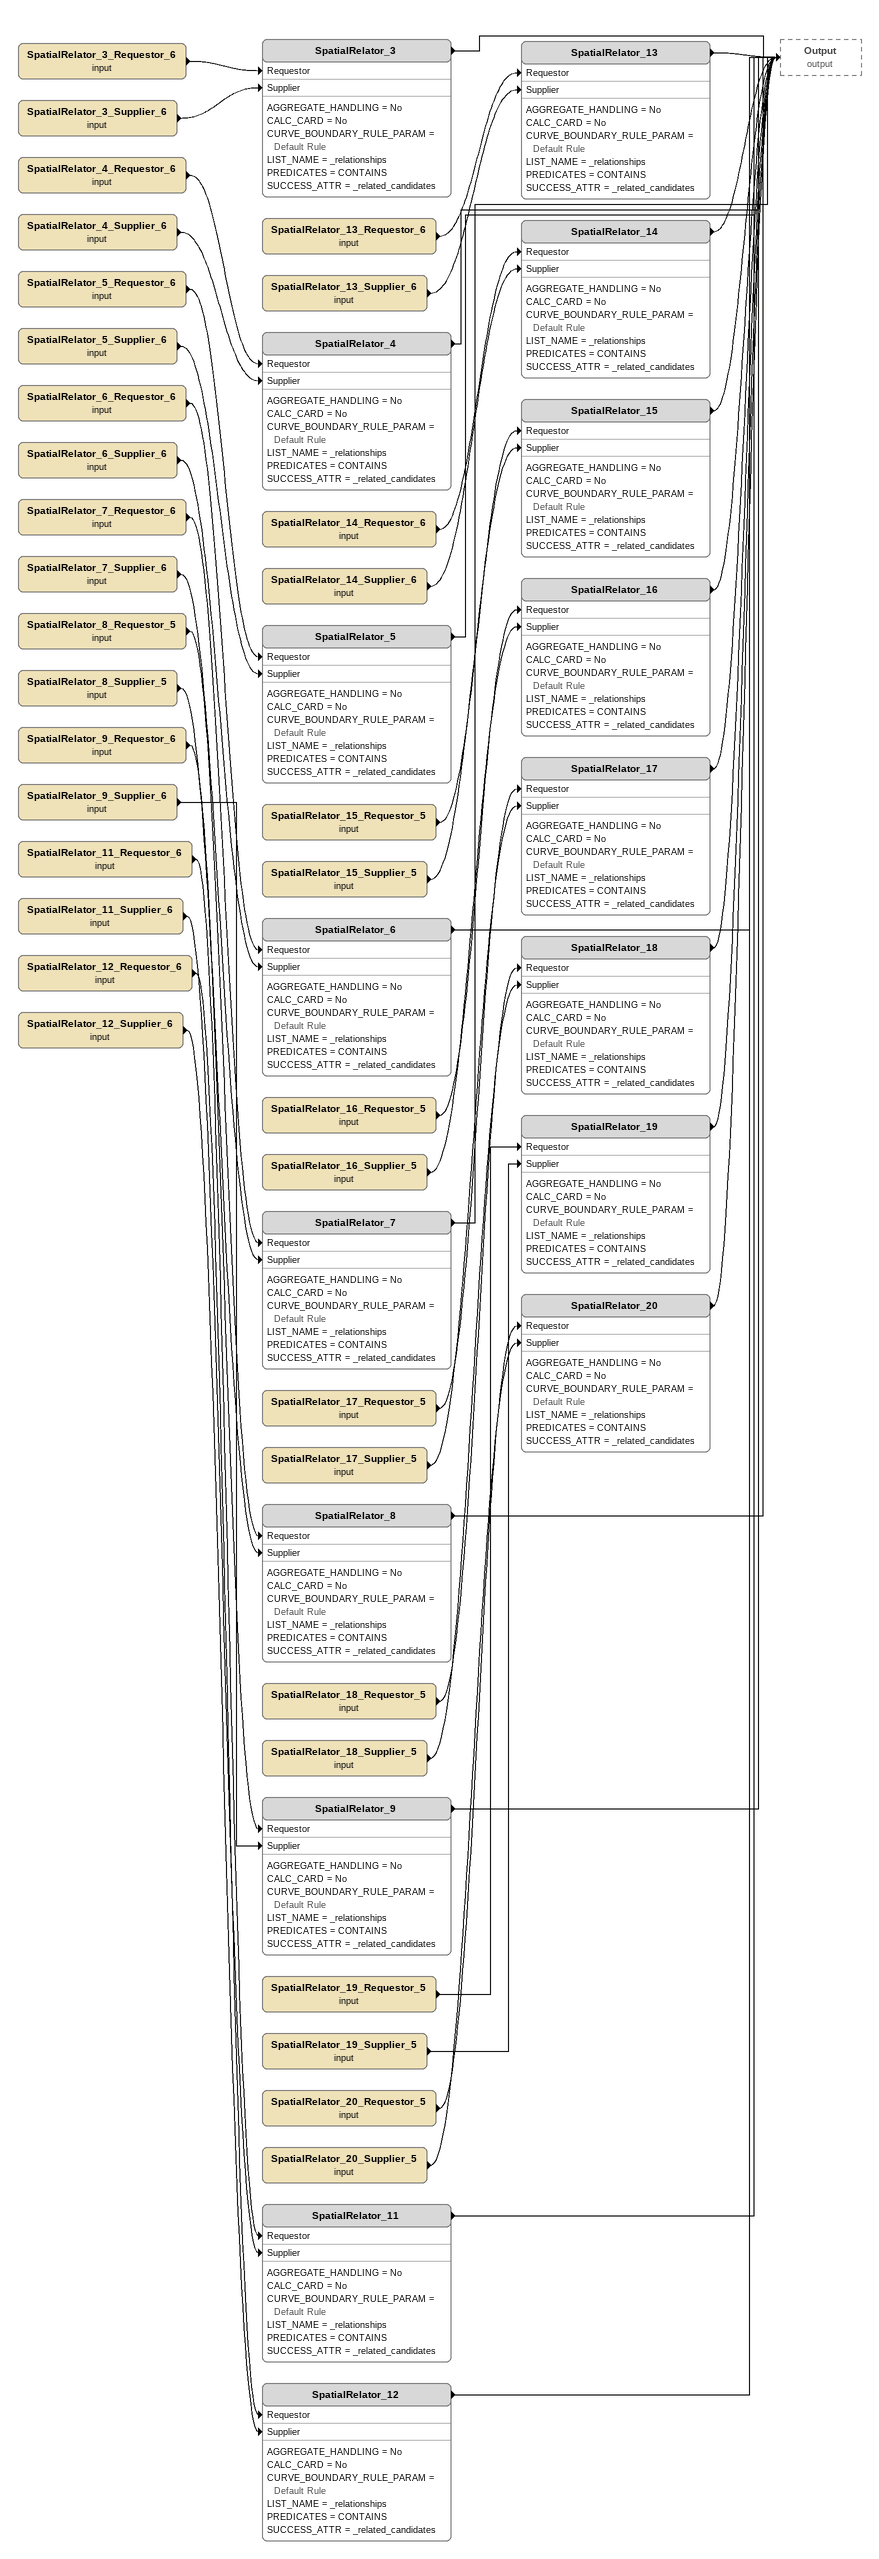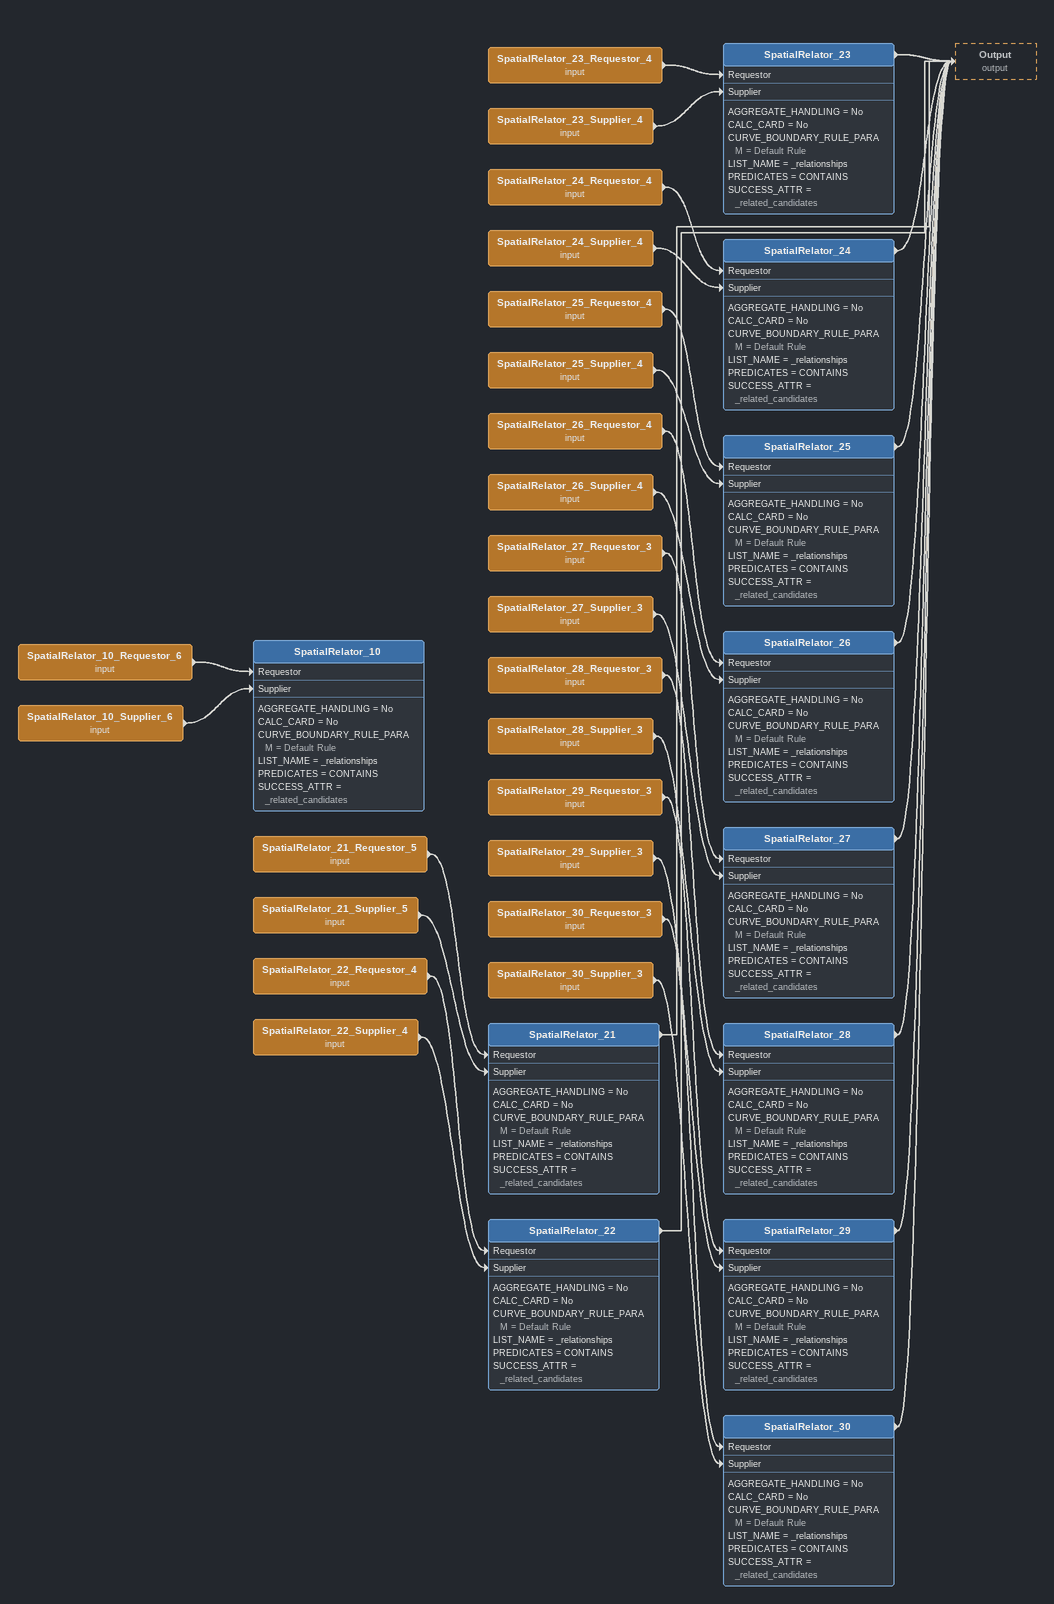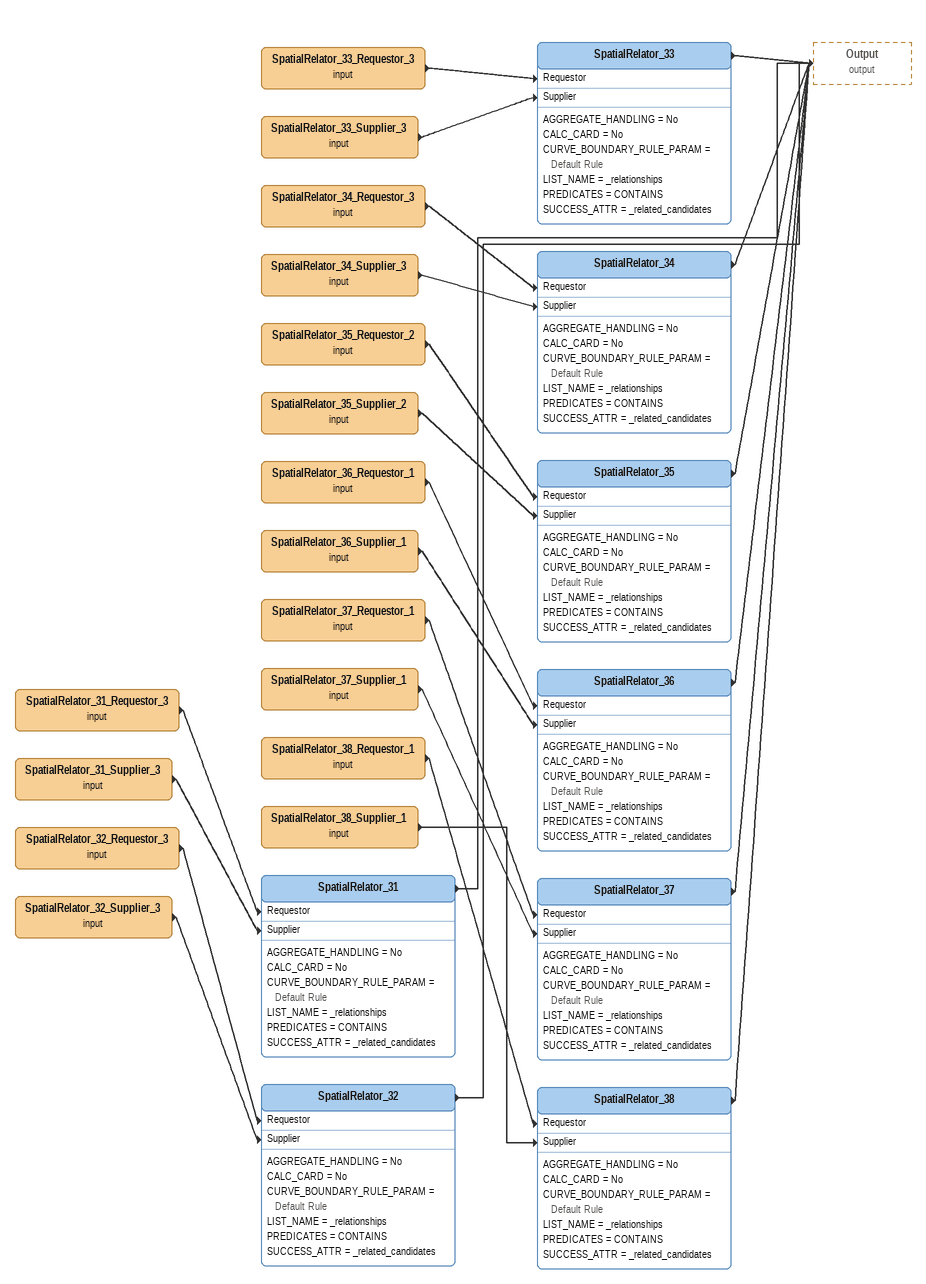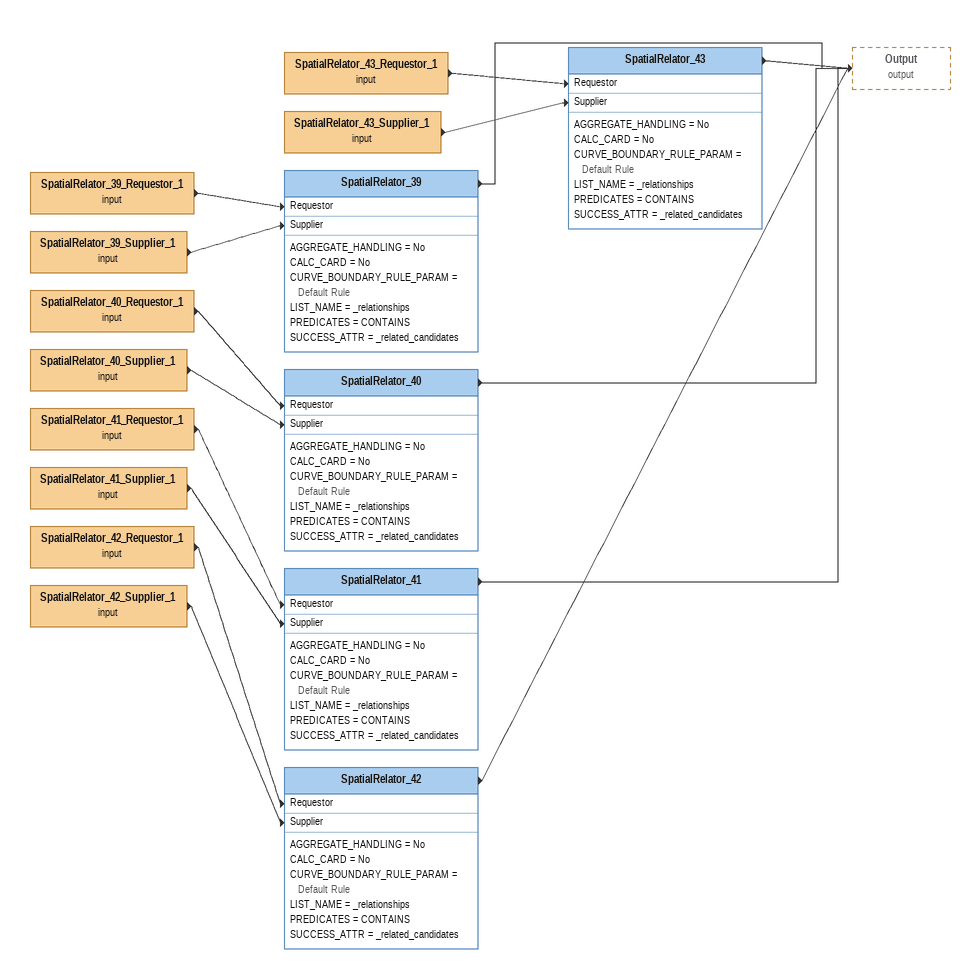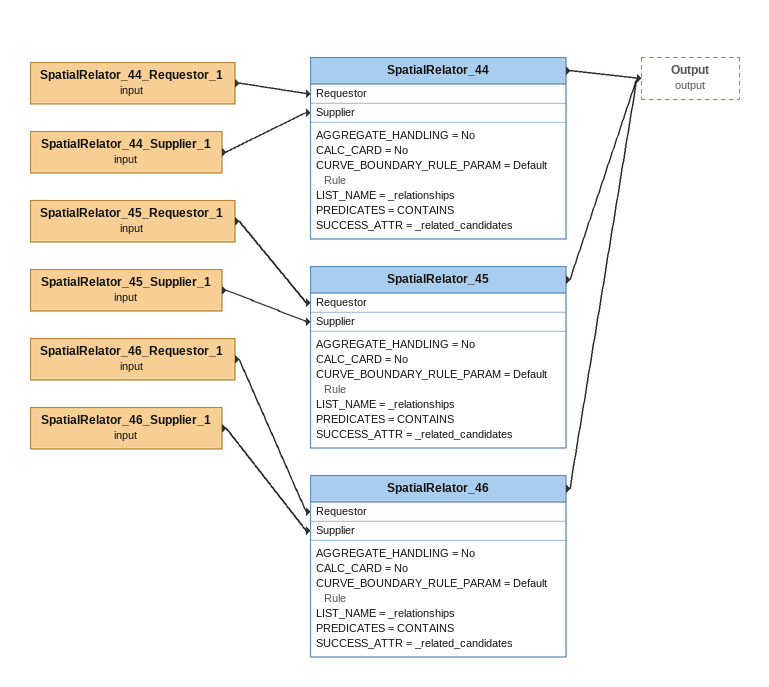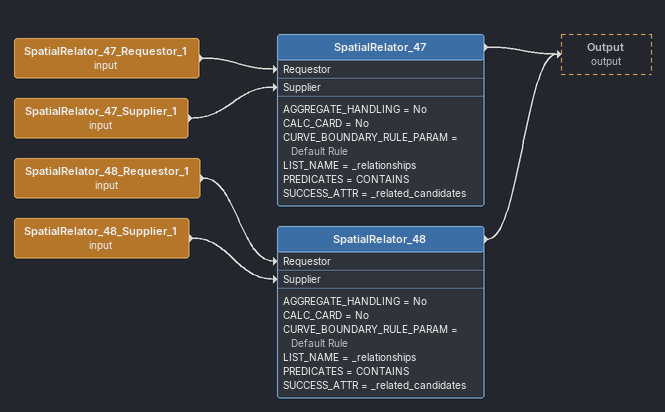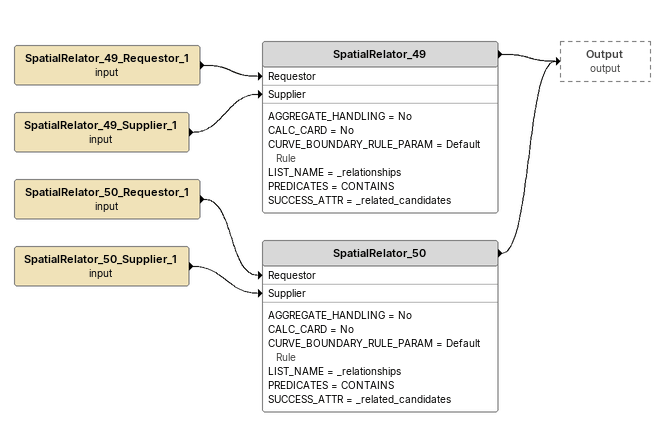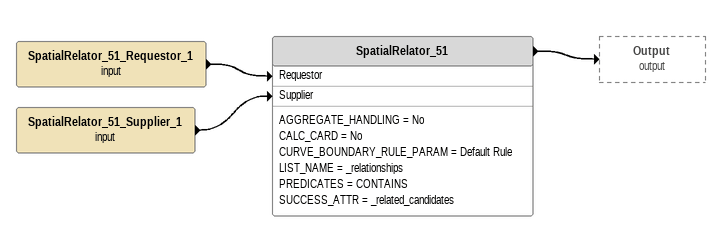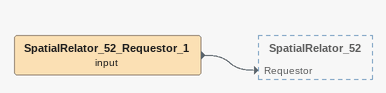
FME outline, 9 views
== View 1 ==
SpatialRelator_3_Requestor_6 (input)
    -> SpatialRelator_3 [Requestor]
SpatialRelator_3_Supplier_6 (input)
    -> SpatialRelator_3 [Supplier]
SpatialRelator_3
    AGGREGATE_HANDLING = No
    CALC_CARD = No
    CURVE_BOUNDARY_RULE_PARAM = Default Rule
    LIST_NAME = _relationships
    PREDICATES = CONTAINS
    SUCCESS_ATTR = _related_candidates
    -> Output (output)
SpatialRelator_4_Requestor_6 (input)
    -> SpatialRelator_4 [Requestor]
SpatialRelator_4_Supplier_6 (input)
    -> SpatialRelator_4 [Supplier]
SpatialRelator_4
    AGGREGATE_HANDLING = No
    CALC_CARD = No
    CURVE_BOUNDARY_RULE_PARAM = Default Rule
    LIST_NAME = _relationships
    PREDICATES = CONTAINS
    SUCCESS_ATTR = _related_candidates
    -> Output (output)
SpatialRelator_5_Requestor_6 (input)
    -> SpatialRelator_5 [Requestor]
SpatialRelator_5_Supplier_6 (input)
    -> SpatialRelator_5 [Supplier]
SpatialRelator_5
    AGGREGATE_HANDLING = No
    CALC_CARD = No
    CURVE_BOUNDARY_RULE_PARAM = Default Rule
    LIST_NAME = _relationships
    PREDICATES = CONTAINS
    SUCCESS_ATTR = _related_candidates
    -> Output (output)
SpatialRelator_6_Requestor_6 (input)
    -> SpatialRelator_6 [Requestor]
SpatialRelator_6_Supplier_6 (input)
    -> SpatialRelator_6 [Supplier]
SpatialRelator_6
    AGGREGATE_HANDLING = No
    CALC_CARD = No
    CURVE_BOUNDARY_RULE_PARAM = Default Rule
    LIST_NAME = _relationships
    PREDICATES = CONTAINS
    SUCCESS_ATTR = _related_candidates
    -> Output (output)
SpatialRelator_7_Requestor_6 (input)
    -> SpatialRelator_7 [Requestor]
SpatialRelator_7_Supplier_6 (input)
    -> SpatialRelator_7 [Supplier]
SpatialRelator_7
    AGGREGATE_HANDLING = No
    CALC_CARD = No
    CURVE_BOUNDARY_RULE_PARAM = Default Rule
    LIST_NAME = _relationships
    PREDICATES = CONTAINS
    SUCCESS_ATTR = _related_candidates
    -> Output (output)
SpatialRelator_8_Requestor_5 (input)
    -> SpatialRelator_8 [Requestor]
SpatialRelator_8_Supplier_5 (input)
    -> SpatialRelator_8 [Supplier]
SpatialRelator_8
    AGGREGATE_HANDLING = No
    CALC_CARD = No
    CURVE_BOUNDARY_RULE_PARAM = Default Rule
    LIST_NAME = _relationships
    PREDICATES = CONTAINS
    SUCCESS_ATTR = _related_candidates
    -> Output (output)
SpatialRelator_9_Requestor_6 (input)
    -> SpatialRelator_9 [Requestor]
SpatialRelator_9_Supplier_6 (input)
    -> SpatialRelator_9 [Supplier]
SpatialRelator_9
    AGGREGATE_HANDLING = No
    CALC_CARD = No
    CURVE_BOUNDARY_RULE_PARAM = Default Rule
    LIST_NAME = _relationships
    PREDICATES = CONTAINS
    SUCCESS_ATTR = _related_candidates
    -> Output (output)
SpatialRelator_11_Requestor_6 (input)
    -> SpatialRelator_11 [Requestor]
SpatialRelator_11_Supplier_6 (input)
    -> SpatialRelator_11 [Supplier]
SpatialRelator_11
    AGGREGATE_HANDLING = No
    CALC_CARD = No
    CURVE_BOUNDARY_RULE_PARAM = Default Rule
    LIST_NAME = _relationships
    PREDICATES = CONTAINS
    SUCCESS_ATTR = _related_candidates
    -> Output (output)
SpatialRelator_12_Requestor_6 (input)
    -> SpatialRelator_12 [Requestor]
SpatialRelator_12_Supplier_6 (input)
    -> SpatialRelator_12 [Supplier]
SpatialRelator_12
    AGGREGATE_HANDLING = No
    CALC_CARD = No
    CURVE_BOUNDARY_RULE_PARAM = Default Rule
    LIST_NAME = _relationships
    PREDICATES = CONTAINS
    SUCCESS_ATTR = _related_candidates
    -> Output (output)
SpatialRelator_13_Requestor_6 (input)
    -> SpatialRelator_13 [Requestor]
SpatialRelator_13_Supplier_6 (input)
    -> SpatialRelator_13 [Supplier]
SpatialRelator_13
    AGGREGATE_HANDLING = No
    CALC_CARD = No
    CURVE_BOUNDARY_RULE_PARAM = Default Rule
    LIST_NAME = _relationships
    PREDICATES = CONTAINS
    SUCCESS_ATTR = _related_candidates
    -> Output (output)
SpatialRelator_14_Requestor_6 (input)
    -> SpatialRelator_14 [Requestor]
SpatialRelator_14_Supplier_6 (input)
    -> SpatialRelator_14 [Supplier]
SpatialRelator_14
    AGGREGATE_HANDLING = No
    CALC_CARD = No
    CURVE_BOUNDARY_RULE_PARAM = Default Rule
    LIST_NAME = _relationships
    PREDICATES = CONTAINS
    SUCCESS_ATTR = _related_candidates
    -> Output (output)
SpatialRelator_15_Requestor_5 (input)
    -> SpatialRelator_15 [Requestor]
SpatialRelator_15_Supplier_5 (input)
    -> SpatialRelator_15 [Supplier]
SpatialRelator_15
    AGGREGATE_HANDLING = No
    CALC_CARD = No
    CURVE_BOUNDARY_RULE_PARAM = Default Rule
    LIST_NAME = _relationships
    PREDICATES = CONTAINS
    SUCCESS_ATTR = _related_candidates
    -> Output (output)
SpatialRelator_16_Requestor_5 (input)
    -> SpatialRelator_16 [Requestor]
SpatialRelator_16_Supplier_5 (input)
    -> SpatialRelator_16 [Supplier]
SpatialRelator_16
    AGGREGATE_HANDLING = No
    CALC_CARD = No
    CURVE_BOUNDARY_RULE_PARAM = Default Rule
    LIST_NAME = _relationships
    PREDICATES = CONTAINS
    SUCCESS_ATTR = _related_candidates
    -> Output (output)
SpatialRelator_17_Requestor_5 (input)
    -> SpatialRelator_17 [Requestor]
SpatialRelator_17_Supplier_5 (input)
    -> SpatialRelator_17 [Supplier]
SpatialRelator_17
    AGGREGATE_HANDLING = No
    CALC_CARD = No
    CURVE_BOUNDARY_RULE_PARAM = Default Rule
    LIST_NAME = _relationships
    PREDICATES = CONTAINS
    SUCCESS_ATTR = _related_candidates
    -> Output (output)
SpatialRelator_18_Requestor_5 (input)
    -> SpatialRelator_18 [Requestor]
SpatialRelator_18_Supplier_5 (input)
    -> SpatialRelator_18 [Supplier]
SpatialRelator_18
    AGGREGATE_HANDLING = No
    CALC_CARD = No
    CURVE_BOUNDARY_RULE_PARAM = Default Rule
    LIST_NAME = _relationships
    PREDICATES = CONTAINS
    SUCCESS_ATTR = _related_candidates
    -> Output (output)
SpatialRelator_19_Requestor_5 (input)
    -> SpatialRelator_19 [Requestor]
SpatialRelator_19_Supplier_5 (input)
    -> SpatialRelator_19 [Supplier]
SpatialRelator_19
    AGGREGATE_HANDLING = No
    CALC_CARD = No
    CURVE_BOUNDARY_RULE_PARAM = Default Rule
    LIST_NAME = _relationships
    PREDICATES = CONTAINS
    SUCCESS_ATTR = _related_candidates
    -> Output (output)
SpatialRelator_20_Requestor_5 (input)
    -> SpatialRelator_20 [Requestor]
SpatialRelator_20_Supplier_5 (input)
    -> SpatialRelator_20 [Supplier]
SpatialRelator_20
    AGGREGATE_HANDLING = No
    CALC_CARD = No
    CURVE_BOUNDARY_RULE_PARAM = Default Rule
    LIST_NAME = _relationships
    PREDICATES = CONTAINS
    SUCCESS_ATTR = _related_candidates
    -> Output (output)

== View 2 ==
SpatialRelator_10_Requestor_6 (input)
    -> SpatialRelator_10 [Requestor]
SpatialRelator_10_Supplier_6 (input)
    -> SpatialRelator_10 [Supplier]
SpatialRelator_10
    AGGREGATE_HANDLING = No
    CALC_CARD = No
    CURVE_BOUNDARY_RULE_PARAM = Default Rule
    LIST_NAME = _relationships
    PREDICATES = CONTAINS
    SUCCESS_ATTR = _related_candidates
SpatialRelator_21_Requestor_5 (input)
    -> SpatialRelator_21 [Requestor]
SpatialRelator_21_Supplier_5 (input)
    -> SpatialRelator_21 [Supplier]
SpatialRelator_21
    AGGREGATE_HANDLING = No
    CALC_CARD = No
    CURVE_BOUNDARY_RULE_PARAM = Default Rule
    LIST_NAME = _relationships
    PREDICATES = CONTAINS
    SUCCESS_ATTR = _related_candidates
    -> Output (output)
SpatialRelator_22_Requestor_4 (input)
    -> SpatialRelator_22 [Requestor]
SpatialRelator_22_Supplier_4 (input)
    -> SpatialRelator_22 [Supplier]
SpatialRelator_22
    AGGREGATE_HANDLING = No
    CALC_CARD = No
    CURVE_BOUNDARY_RULE_PARAM = Default Rule
    LIST_NAME = _relationships
    PREDICATES = CONTAINS
    SUCCESS_ATTR = _related_candidates
    -> Output (output)
SpatialRelator_23_Requestor_4 (input)
    -> SpatialRelator_23 [Requestor]
SpatialRelator_23_Supplier_4 (input)
    -> SpatialRelator_23 [Supplier]
SpatialRelator_23
    AGGREGATE_HANDLING = No
    CALC_CARD = No
    CURVE_BOUNDARY_RULE_PARAM = Default Rule
    LIST_NAME = _relationships
    PREDICATES = CONTAINS
    SUCCESS_ATTR = _related_candidates
    -> Output (output)
SpatialRelator_24_Requestor_4 (input)
    -> SpatialRelator_24 [Requestor]
SpatialRelator_24_Supplier_4 (input)
    -> SpatialRelator_24 [Supplier]
SpatialRelator_24
    AGGREGATE_HANDLING = No
    CALC_CARD = No
    CURVE_BOUNDARY_RULE_PARAM = Default Rule
    LIST_NAME = _relationships
    PREDICATES = CONTAINS
    SUCCESS_ATTR = _related_candidates
    -> Output (output)
SpatialRelator_25_Requestor_4 (input)
    -> SpatialRelator_25 [Requestor]
SpatialRelator_25_Supplier_4 (input)
    -> SpatialRelator_25 [Supplier]
SpatialRelator_25
    AGGREGATE_HANDLING = No
    CALC_CARD = No
    CURVE_BOUNDARY_RULE_PARAM = Default Rule
    LIST_NAME = _relationships
    PREDICATES = CONTAINS
    SUCCESS_ATTR = _related_candidates
    -> Output (output)
SpatialRelator_26_Requestor_4 (input)
    -> SpatialRelator_26 [Requestor]
SpatialRelator_26_Supplier_4 (input)
    -> SpatialRelator_26 [Supplier]
SpatialRelator_26
    AGGREGATE_HANDLING = No
    CALC_CARD = No
    CURVE_BOUNDARY_RULE_PARAM = Default Rule
    LIST_NAME = _relationships
    PREDICATES = CONTAINS
    SUCCESS_ATTR = _related_candidates
    -> Output (output)
SpatialRelator_27_Requestor_3 (input)
    -> SpatialRelator_27 [Requestor]
SpatialRelator_27_Supplier_3 (input)
    -> SpatialRelator_27 [Supplier]
SpatialRelator_27
    AGGREGATE_HANDLING = No
    CALC_CARD = No
    CURVE_BOUNDARY_RULE_PARAM = Default Rule
    LIST_NAME = _relationships
    PREDICATES = CONTAINS
    SUCCESS_ATTR = _related_candidates
    -> Output (output)
SpatialRelator_28_Requestor_3 (input)
    -> SpatialRelator_28 [Requestor]
SpatialRelator_28_Supplier_3 (input)
    -> SpatialRelator_28 [Supplier]
SpatialRelator_28
    AGGREGATE_HANDLING = No
    CALC_CARD = No
    CURVE_BOUNDARY_RULE_PARAM = Default Rule
    LIST_NAME = _relationships
    PREDICATES = CONTAINS
    SUCCESS_ATTR = _related_candidates
    -> Output (output)
SpatialRelator_29_Requestor_3 (input)
    -> SpatialRelator_29 [Requestor]
SpatialRelator_29_Supplier_3 (input)
    -> SpatialRelator_29 [Supplier]
SpatialRelator_29
    AGGREGATE_HANDLING = No
    CALC_CARD = No
    CURVE_BOUNDARY_RULE_PARAM = Default Rule
    LIST_NAME = _relationships
    PREDICATES = CONTAINS
    SUCCESS_ATTR = _related_candidates
    -> Output (output)
SpatialRelator_30_Requestor_3 (input)
    -> SpatialRelator_30 [Requestor]
SpatialRelator_30_Supplier_3 (input)
    -> SpatialRelator_30 [Supplier]
SpatialRelator_30
    AGGREGATE_HANDLING = No
    CALC_CARD = No
    CURVE_BOUNDARY_RULE_PARAM = Default Rule
    LIST_NAME = _relationships
    PREDICATES = CONTAINS
    SUCCESS_ATTR = _related_candidates
    -> Output (output)

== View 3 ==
SpatialRelator_31_Requestor_3 (input)
    -> SpatialRelator_31 [Requestor]
SpatialRelator_31_Supplier_3 (input)
    -> SpatialRelator_31 [Supplier]
SpatialRelator_31
    AGGREGATE_HANDLING = No
    CALC_CARD = No
    CURVE_BOUNDARY_RULE_PARAM = Default Rule
    LIST_NAME = _relationships
    PREDICATES = CONTAINS
    SUCCESS_ATTR = _related_candidates
    -> Output (output)
SpatialRelator_32_Requestor_3 (input)
    -> SpatialRelator_32 [Requestor]
SpatialRelator_32_Supplier_3 (input)
    -> SpatialRelator_32 [Supplier]
SpatialRelator_32
    AGGREGATE_HANDLING = No
    CALC_CARD = No
    CURVE_BOUNDARY_RULE_PARAM = Default Rule
    LIST_NAME = _relationships
    PREDICATES = CONTAINS
    SUCCESS_ATTR = _related_candidates
    -> Output (output)
SpatialRelator_33_Requestor_3 (input)
    -> SpatialRelator_33 [Requestor]
SpatialRelator_33_Supplier_3 (input)
    -> SpatialRelator_33 [Supplier]
SpatialRelator_33
    AGGREGATE_HANDLING = No
    CALC_CARD = No
    CURVE_BOUNDARY_RULE_PARAM = Default Rule
    LIST_NAME = _relationships
    PREDICATES = CONTAINS
    SUCCESS_ATTR = _related_candidates
    -> Output (output)
SpatialRelator_34_Requestor_3 (input)
    -> SpatialRelator_34 [Requestor]
SpatialRelator_34_Supplier_3 (input)
    -> SpatialRelator_34 [Supplier]
SpatialRelator_34
    AGGREGATE_HANDLING = No
    CALC_CARD = No
    CURVE_BOUNDARY_RULE_PARAM = Default Rule
    LIST_NAME = _relationships
    PREDICATES = CONTAINS
    SUCCESS_ATTR = _related_candidates
    -> Output (output)
SpatialRelator_35_Requestor_2 (input)
    -> SpatialRelator_35 [Requestor]
SpatialRelator_35_Supplier_2 (input)
    -> SpatialRelator_35 [Supplier]
SpatialRelator_35
    AGGREGATE_HANDLING = No
    CALC_CARD = No
    CURVE_BOUNDARY_RULE_PARAM = Default Rule
    LIST_NAME = _relationships
    PREDICATES = CONTAINS
    SUCCESS_ATTR = _related_candidates
    -> Output (output)
SpatialRelator_36_Requestor_1 (input)
    -> SpatialRelator_36 [Requestor]
SpatialRelator_36_Supplier_1 (input)
    -> SpatialRelator_36 [Supplier]
SpatialRelator_36
    AGGREGATE_HANDLING = No
    CALC_CARD = No
    CURVE_BOUNDARY_RULE_PARAM = Default Rule
    LIST_NAME = _relationships
    PREDICATES = CONTAINS
    SUCCESS_ATTR = _related_candidates
    -> Output (output)
SpatialRelator_37_Requestor_1 (input)
    -> SpatialRelator_37 [Requestor]
SpatialRelator_37_Supplier_1 (input)
    -> SpatialRelator_37 [Supplier]
SpatialRelator_37
    AGGREGATE_HANDLING = No
    CALC_CARD = No
    CURVE_BOUNDARY_RULE_PARAM = Default Rule
    LIST_NAME = _relationships
    PREDICATES = CONTAINS
    SUCCESS_ATTR = _related_candidates
    -> Output (output)
SpatialRelator_38_Requestor_1 (input)
    -> SpatialRelator_38 [Requestor]
SpatialRelator_38_Supplier_1 (input)
    -> SpatialRelator_38 [Supplier]
SpatialRelator_38
    AGGREGATE_HANDLING = No
    CALC_CARD = No
    CURVE_BOUNDARY_RULE_PARAM = Default Rule
    LIST_NAME = _relationships
    PREDICATES = CONTAINS
    SUCCESS_ATTR = _related_candidates
    -> Output (output)

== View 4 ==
SpatialRelator_39_Requestor_1 (input)
    -> SpatialRelator_39 [Requestor]
SpatialRelator_39_Supplier_1 (input)
    -> SpatialRelator_39 [Supplier]
SpatialRelator_39
    AGGREGATE_HANDLING = No
    CALC_CARD = No
    CURVE_BOUNDARY_RULE_PARAM = Default Rule
    LIST_NAME = _relationships
    PREDICATES = CONTAINS
    SUCCESS_ATTR = _related_candidates
    -> Output (output)
SpatialRelator_40_Requestor_1 (input)
    -> SpatialRelator_40 [Requestor]
SpatialRelator_40_Supplier_1 (input)
    -> SpatialRelator_40 [Supplier]
SpatialRelator_40
    AGGREGATE_HANDLING = No
    CALC_CARD = No
    CURVE_BOUNDARY_RULE_PARAM = Default Rule
    LIST_NAME = _relationships
    PREDICATES = CONTAINS
    SUCCESS_ATTR = _related_candidates
    -> Output (output)
SpatialRelator_41_Requestor_1 (input)
    -> SpatialRelator_41 [Requestor]
SpatialRelator_41_Supplier_1 (input)
    -> SpatialRelator_41 [Supplier]
SpatialRelator_41
    AGGREGATE_HANDLING = No
    CALC_CARD = No
    CURVE_BOUNDARY_RULE_PARAM = Default Rule
    LIST_NAME = _relationships
    PREDICATES = CONTAINS
    SUCCESS_ATTR = _related_candidates
    -> Output (output)
SpatialRelator_42_Requestor_1 (input)
    -> SpatialRelator_42 [Requestor]
SpatialRelator_42_Supplier_1 (input)
    -> SpatialRelator_42 [Supplier]
SpatialRelator_42
    AGGREGATE_HANDLING = No
    CALC_CARD = No
    CURVE_BOUNDARY_RULE_PARAM = Default Rule
    LIST_NAME = _relationships
    PREDICATES = CONTAINS
    SUCCESS_ATTR = _related_candidates
    -> Output (output)
SpatialRelator_43_Requestor_1 (input)
    -> SpatialRelator_43 [Requestor]
SpatialRelator_43_Supplier_1 (input)
    -> SpatialRelator_43 [Supplier]
SpatialRelator_43
    AGGREGATE_HANDLING = No
    CALC_CARD = No
    CURVE_BOUNDARY_RULE_PARAM = Default Rule
    LIST_NAME = _relationships
    PREDICATES = CONTAINS
    SUCCESS_ATTR = _related_candidates
    -> Output (output)

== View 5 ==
SpatialRelator_44_Requestor_1 (input)
    -> SpatialRelator_44 [Requestor]
SpatialRelator_44_Supplier_1 (input)
    -> SpatialRelator_44 [Supplier]
SpatialRelator_44
    AGGREGATE_HANDLING = No
    CALC_CARD = No
    CURVE_BOUNDARY_RULE_PARAM = Default Rule
    LIST_NAME = _relationships
    PREDICATES = CONTAINS
    SUCCESS_ATTR = _related_candidates
    -> Output (output)
SpatialRelator_45_Requestor_1 (input)
    -> SpatialRelator_45 [Requestor]
SpatialRelator_45_Supplier_1 (input)
    -> SpatialRelator_45 [Supplier]
SpatialRelator_45
    AGGREGATE_HANDLING = No
    CALC_CARD = No
    CURVE_BOUNDARY_RULE_PARAM = Default Rule
    LIST_NAME = _relationships
    PREDICATES = CONTAINS
    SUCCESS_ATTR = _related_candidates
    -> Output (output)
SpatialRelator_46_Requestor_1 (input)
    -> SpatialRelator_46 [Requestor]
SpatialRelator_46_Supplier_1 (input)
    -> SpatialRelator_46 [Supplier]
SpatialRelator_46
    AGGREGATE_HANDLING = No
    CALC_CARD = No
    CURVE_BOUNDARY_RULE_PARAM = Default Rule
    LIST_NAME = _relationships
    PREDICATES = CONTAINS
    SUCCESS_ATTR = _related_candidates
    -> Output (output)

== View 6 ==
SpatialRelator_47_Requestor_1 (input)
    -> SpatialRelator_47 [Requestor]
SpatialRelator_47_Supplier_1 (input)
    -> SpatialRelator_47 [Supplier]
SpatialRelator_47
    AGGREGATE_HANDLING = No
    CALC_CARD = No
    CURVE_BOUNDARY_RULE_PARAM = Default Rule
    LIST_NAME = _relationships
    PREDICATES = CONTAINS
    SUCCESS_ATTR = _related_candidates
    -> Output (output)
SpatialRelator_48_Requestor_1 (input)
    -> SpatialRelator_48 [Requestor]
SpatialRelator_48_Supplier_1 (input)
    -> SpatialRelator_48 [Supplier]
SpatialRelator_48
    AGGREGATE_HANDLING = No
    CALC_CARD = No
    CURVE_BOUNDARY_RULE_PARAM = Default Rule
    LIST_NAME = _relationships
    PREDICATES = CONTAINS
    SUCCESS_ATTR = _related_candidates
    -> Output (output)

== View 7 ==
SpatialRelator_49_Requestor_1 (input)
    -> SpatialRelator_49 [Requestor]
SpatialRelator_49_Supplier_1 (input)
    -> SpatialRelator_49 [Supplier]
SpatialRelator_49
    AGGREGATE_HANDLING = No
    CALC_CARD = No
    CURVE_BOUNDARY_RULE_PARAM = Default Rule
    LIST_NAME = _relationships
    PREDICATES = CONTAINS
    SUCCESS_ATTR = _related_candidates
    -> Output (output)
SpatialRelator_50_Requestor_1 (input)
    -> SpatialRelator_50 [Requestor]
SpatialRelator_50_Supplier_1 (input)
    -> SpatialRelator_50 [Supplier]
SpatialRelator_50
    AGGREGATE_HANDLING = No
    CALC_CARD = No
    CURVE_BOUNDARY_RULE_PARAM = Default Rule
    LIST_NAME = _relationships
    PREDICATES = CONTAINS
    SUCCESS_ATTR = _related_candidates
    -> Output (output)

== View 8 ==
SpatialRelator_51_Requestor_1 (input)
    -> SpatialRelator_51 [Requestor]
SpatialRelator_51_Supplier_1 (input)
    -> SpatialRelator_51 [Supplier]
SpatialRelator_51
    AGGREGATE_HANDLING = No
    CALC_CARD = No
    CURVE_BOUNDARY_RULE_PARAM = Default Rule
    LIST_NAME = _relationships
    PREDICATES = CONTAINS
    SUCCESS_ATTR = _related_candidates
    -> Output (output)

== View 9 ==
SpatialRelator_52_Requestor_1 (input)
    -> SpatialRelator_52 [Requestor]
